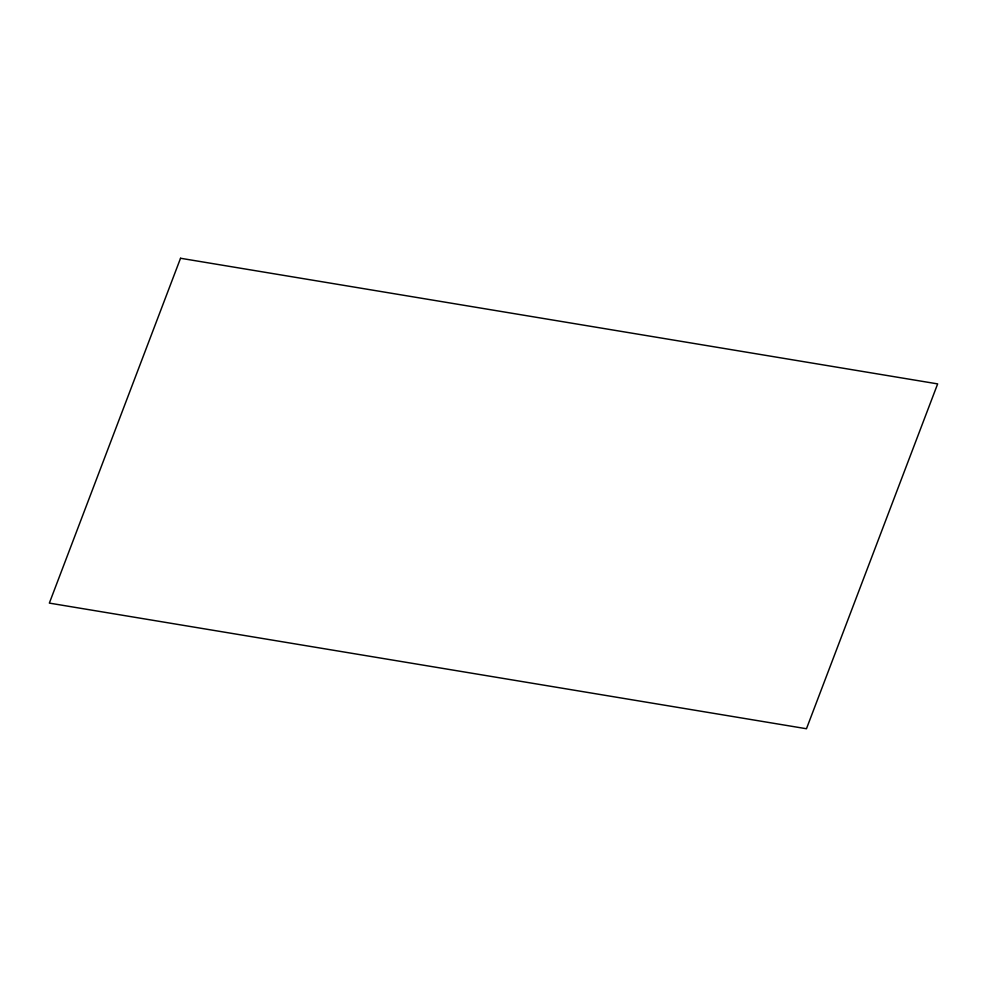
<?xml version="1.0" encoding="UTF-8"?>
<svg xmlns="http://www.w3.org/2000/svg" width="987" height="987" viewBox="0 0 987 987"><rect width="100%" height="100%" fill="white"/><g stroke="black" fill="none" stroke-linecap="round" stroke-linejoin="round"><path stroke-width="1.48" d="M180.535 258.261L49.35 603.106L806.465 728.739L937.65 383.894L180.535 258.261"/></g></svg>
